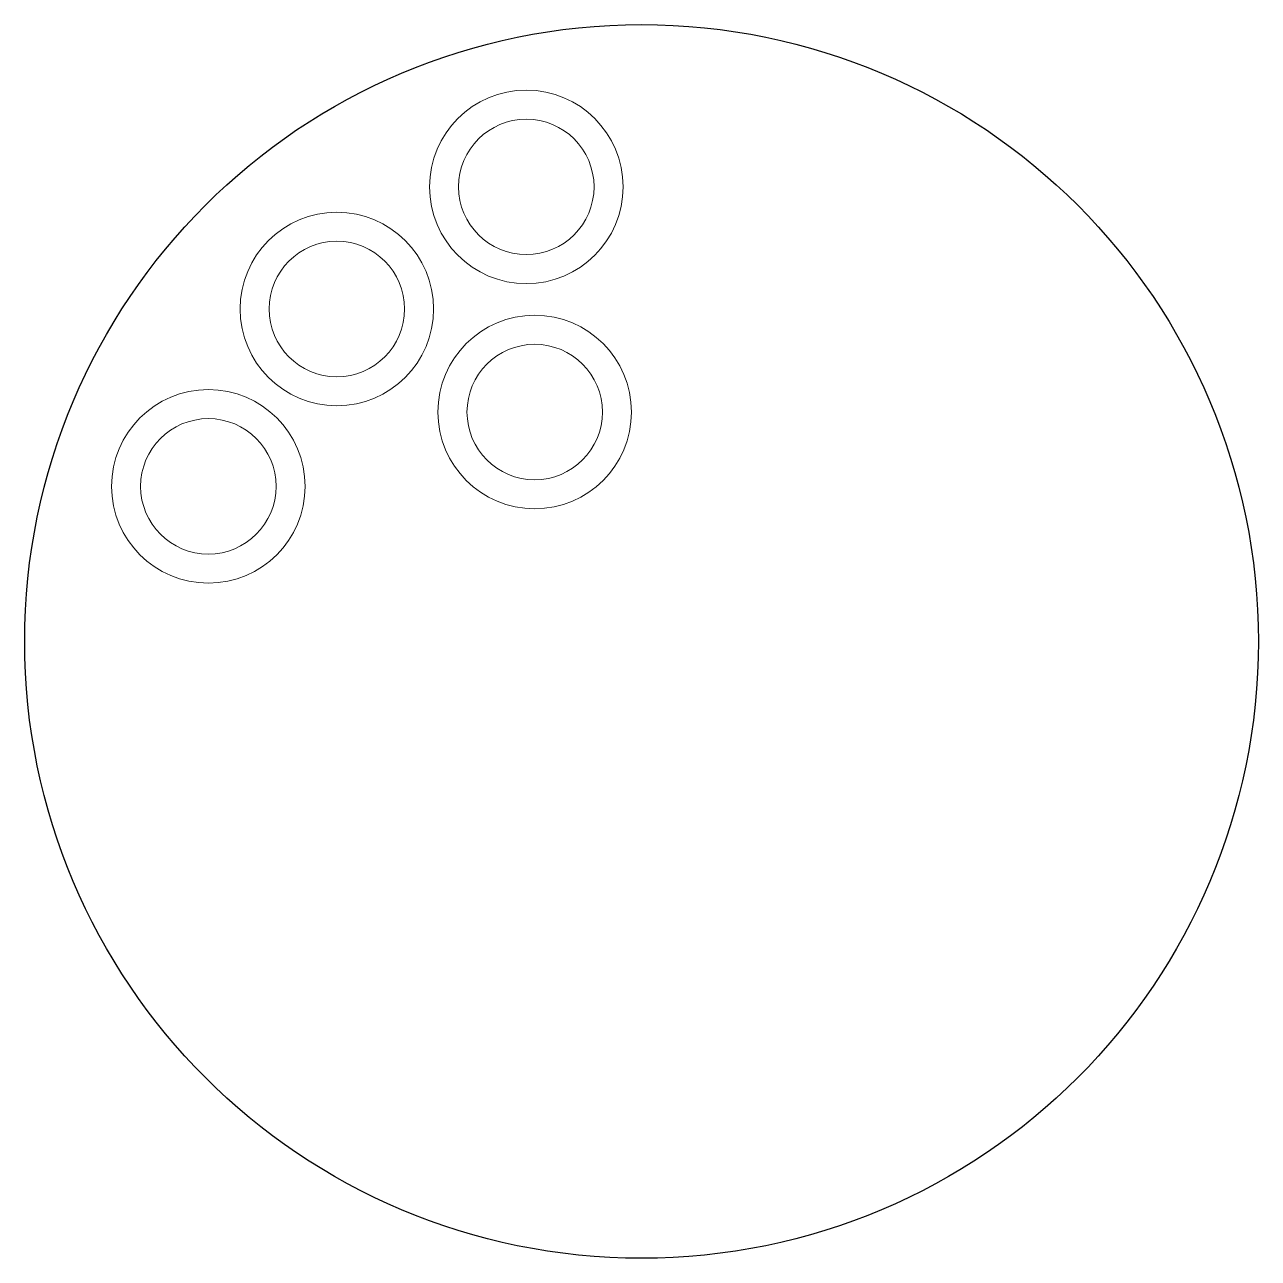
# Paper-space layout 'Layout1' of a CAD drawing. Header units: inches. Extents: x 0.1 to 12.8, y -4.6 to 8.2.
import ezdxf

# ---------------------------------------------------------------- set-up
doc = ezdxf.new("R2010")
doc.units = ezdxf.units.IN
doc.header["$LTSCALE"] = 0.5
doc.header["$MEASUREMENT"] = 0
doc.layers.add('Visible', color=7, linetype='Continuous', lineweight=40)

psp = doc.layouts.get("Layout1")

# ---------------------------------------------------------------- linework, layer by layer
psp.add_circle((6.429, 1.776), 6.375)
at = {"layer": 'Visible', "color": 1, "linetype": 'Continuous', "lineweight": 0}
for centre, radius in [((5.238, 6.474), 1), ((5.238, 6.474), 0.7), ((3.28, 5.212), 1), ((3.28, 5.212), 0.7), ((5.325, 4.147), 1), ((5.325, 4.147), 0.7), ((1.952, 3.379), 1), ((1.952, 3.379), 0.7)]:
    psp.add_circle(centre, radius, dxfattribs=at)

doc.saveas('drawing.dxf')
